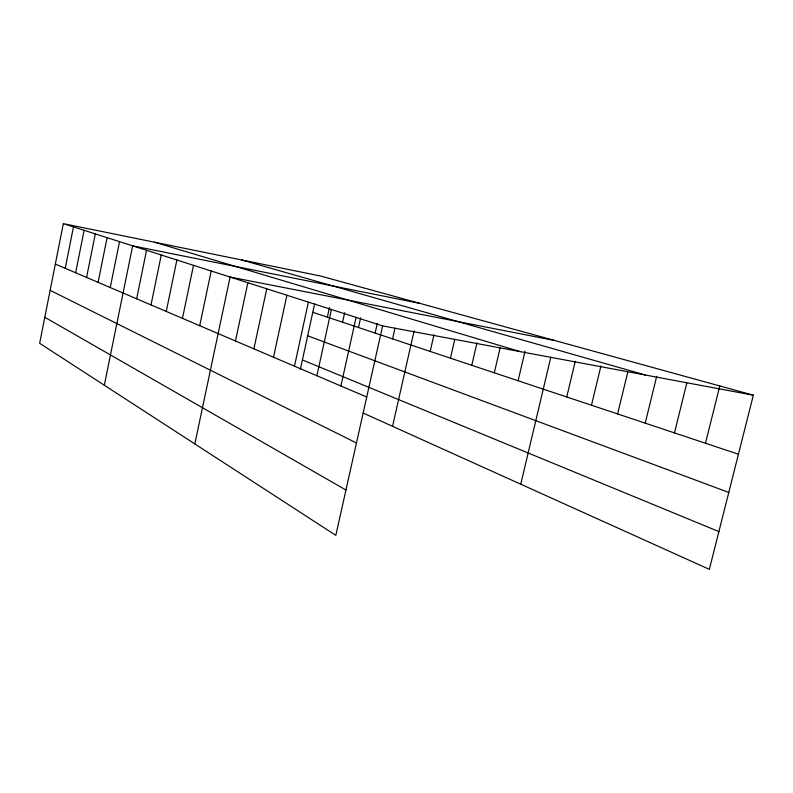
<?xml version="1.0" encoding="UTF-8"?>
<svg xmlns="http://www.w3.org/2000/svg" width="793" height="793" viewBox="0 0 793 793"><rect width="100%" height="100%" fill="white"/><g stroke="black" fill="none" stroke-linecap="round" stroke-linejoin="round"><path stroke-width="1.19" d="M63.341 223.646L39.65 343.31L335.816 535.344L382.623 325.903L63.341 223.646L320.699 276.053L753.35 395.201L709.338 569.354L363.125 413.034M65.234 268.312L73.471 226.887M75.642 272.752L84.117 230.297M86.576 277.421L95.309 233.885M98.094 282.338L107.095 237.662M110.247 287.522L119.535 241.637M104.309 385.229L132.669 245.85L420.31 303.481M136.634 298.792L146.556 250.291M151.007 304.918L161.276 255.009M166.252 311.431L176.889 260.015M182.459 318.35L193.502 265.328M199.717 325.715L211.196 270.998M194.83 443.931L230.079 277.044L554.773 340.514M235.471 340.98L247.852 282.734M253.899 348.841L266.755 288.791M273.516 357.217L286.897 295.244M294.471 366.158L308.398 302.123M300.369 369.3L314.643 303.828M327.36 317.131L329.452 307.585M316.873 375.723L331.405 309.498M342.566 322.206L344.648 312.749M340.901 385.983L356.087 317.398M358.476 327.509L360.617 317.834M375.129 333.07L377.27 323.475M392.594 338.889L395.003 328.163M392.555 426.317L414.144 330.77M430.183 351.428L433.949 334.874M450.444 358.188L454.766 339.315M471.785 365.305L476.96 342.903M494.307 372.809L500.066 348.038M518.097 380.749L525.025 351.2M520.753 484.206L550.838 357.118M566.737 396.966L575.242 361.34M591.489 405.223L600.945 365.93M617.608 413.936L627.769 372.095M645.224 423.145L656.703 376.288M674.466 432.889L686.768 383.188M705.483 443.237L719.796 385.963M382.623 325.903L753.35 395.201M241.716 259.965L645.433 375.03M154.437 242.192L520.307 351.636M312.799 312.283L738.432 454.23M307.674 335.806L728.777 492.443M302.411 359.953L718.884 531.588M55.332 264.089L366.733 397.006M50.137 290.337L356.454 442.98M44.805 317.269L345.946 490.015"/></g></svg>
